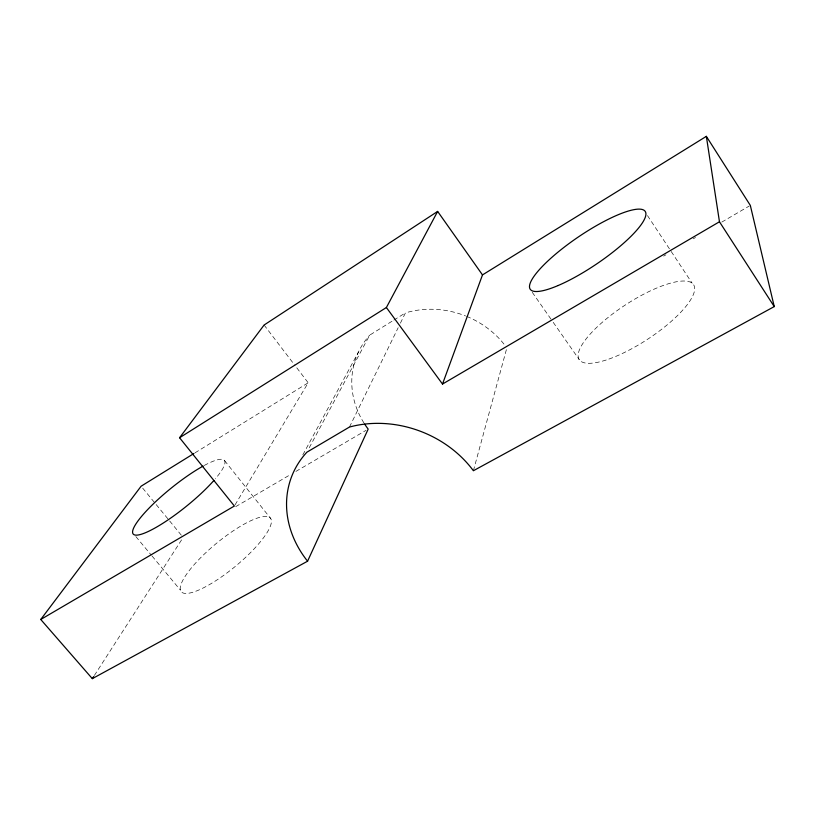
<?xml version="1.0" encoding="UTF-8"?>
<svg xmlns="http://www.w3.org/2000/svg" width="815" height="815" viewBox="0 0 815 815"><rect width="100%" height="100%" fill="white"/><g stroke="black" fill="none" stroke-linecap="round" stroke-linejoin="round"><path stroke-width="0.61" stroke-dasharray="4.08 3.06" d="M473.393 470.734L506.859 347.913M349.472 427.04L398.168 327.732M400.399 323.168L405.442 312.889A86.023 77.119 20.3 0 1 465.518 315.925M309.252 447.751L369.715 335.138L392.83 320.743M302.823 454.872L358.457 352.029M235.036 504.923L308.192 382.785L294.51 364.855M94.377 675.441L183.151 537.421M393.879 320.091L405.442 312.889M195.009 452.845L308.192 382.785M235.698 506.655L290.446 474.605M295.916 471.406L365.986 430.381M663.685 256.114L665.875 254.83M693.29 238.785L695.49 237.501M721.805 222.088L749.219 206.042M135.871 536.586L151.254 555.076M152.069 556.044L180.4 590.101M142.686 488.134L155.38 503.599M156.174 504.567L168.868 520.021M169.663 520.989L181.562 535.486M224.594 460.628L270.692 518.493A57.824 14.894 -39.5 0 1 210.413 584.039A57.824 14.894 -39.5 0 1 196.344 562.228A57.824 14.894 -39.5 0 1 270.692 518.493M264.101 325.022L293.746 363.867M532.266 292.32L552.499 321.314M553.222 322.343L579.241 359.619M647.487 215.608L670.5 250.439M671.203 251.499L692.129 283.162M204.27 465.457A58.619 11.828 -38.9 0 1 215.292 478.853M363.959 422.995A86.023 77.119 20.3 0 1 369.715 335.138M466.659 316.383A86.023 77.119 20.3 0 1 504.648 344.949M608.897 359.079A68.348 20.436 -33.2 0 0 694.655 287.97A68.348 20.436 -33.2 0 0 605.667 319.439A68.348 20.436 -33.2 0 0 608.897 359.079"/><path stroke-width="1.22" d="M482.49 274.91L437.645 211.411L386.392 307.52L442.504 384.059L482.49 274.91L706.35 136.35L750.32 205.4L774.25 306.593L473.393 470.734A104.809 88.835 21.5 0 0 349.472 427.04L306.858 452.213A104.809 88.835 21.5 0 0 307.571 561.209L92.319 678.65L40.75 619.482L141.107 486.209L193.929 453.507M307.571 561.209L368.176 429.098A86.023 77.119 20.3 0 1 364.621 424.034M92.319 678.65L93.694 676.511M40.75 619.482L234.384 506.013L179.575 437.747L264.101 325.022L437.645 211.411M179.575 437.747L386.392 307.52M442.504 384.059L719.462 221.762L706.35 136.35M719.462 221.762L774.25 306.593M213.876 480.493A58.619 11.828 -38.9 0 1 150.551 530.371A58.619 11.828 -38.9 0 1 140.832 517.27A58.619 11.828 -38.9 0 1 203.169 466.058M558.153 285.515A69.448 16.31 -34.1 0 0 645.918 214.233A69.448 16.31 -34.1 0 0 558.927 251.366A69.448 16.31 -34.1 0 0 558.153 285.515"/></g></svg>
